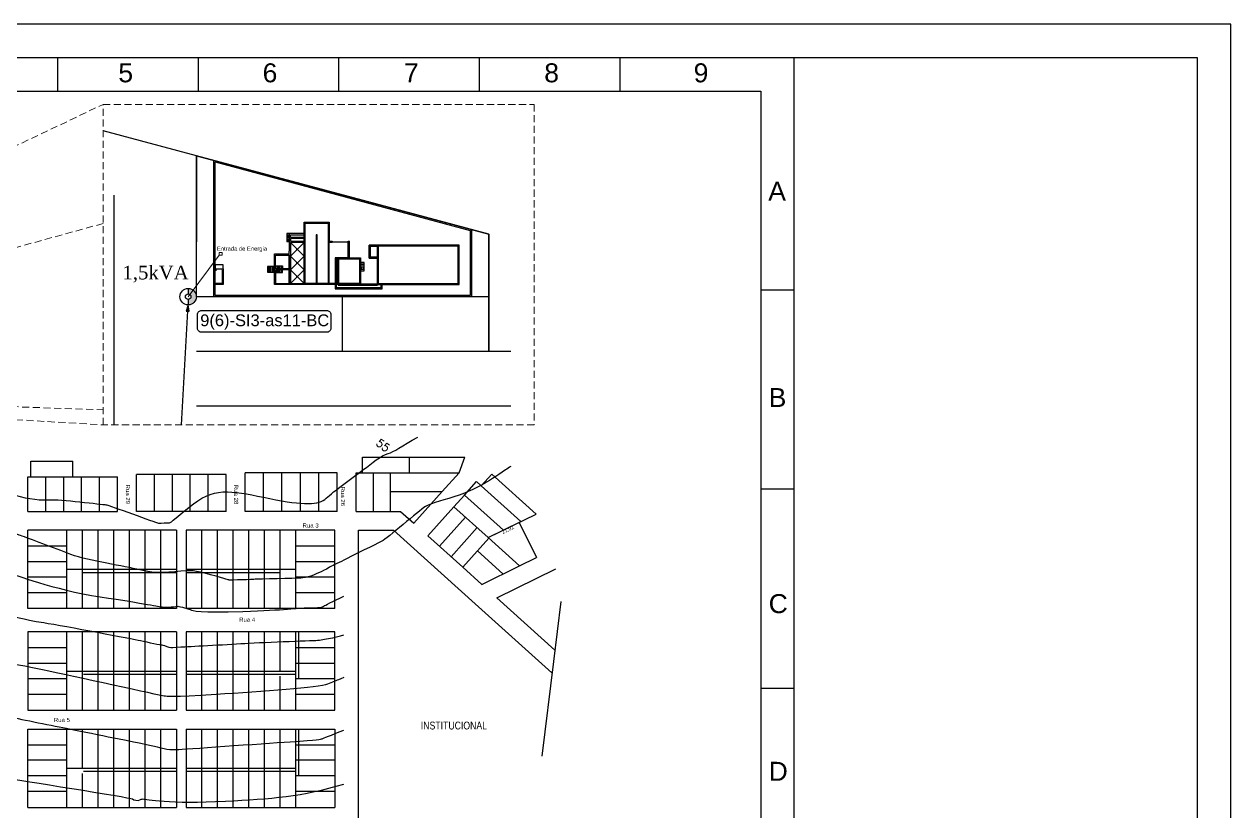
# Model space of a CAD drawing. Header units: millimetres. Extents: x -31 to 940, y 100 to 694.
# Drawn here: x 401 to 940, y 342 to 694 of the extents above; entities that cross this region are included whole.
import ezdxf
from ezdxf.enums import TextEntityAlignment as Align

# ---------------------------------------------------------------- set-up
doc = ezdxf.new("R2010")
doc.units = ezdxf.units.MM
doc.linetypes.add('HIDDEN2', pattern=[4.7625, 3.175, -1.5875])
doc.linetypes.add('TraçoPonto', pattern=[1, 0.3, -0.2, 0, -0.2, 0.3])
for name, color, linetype in [('bt', 7, 'Continuous'), ('Curvas_Mestras', 32, 'Continuous'), ('ETE', 7, 'Continuous'), ('Layer1', 7, 'Continuous'), ('Loteamento', 7, 'Continuous'), ('postes', 7, 'Continuous'), ('Prancha', 7, 'Continuous'), ('RUAS', 7, 'Continuous'), ('TEXTO', 7, 'Continuous')]:
    doc.layers.add(name, color=color, linetype=linetype)
doc.layers.add('Entrada', color=6, linetype='HIDDEN2', lineweight=9)
doc.layers.add('zoom', color=4, linetype='HIDDEN2', lineweight=9)
doc.layers.get('0').off()
doc.styles.add('10mm', font='romans.shx', dxfattribs={"height": 5})
doc.styles.add('DCADTXTSTYLE1', font='HLV11-BR')
doc.styles.add('DCADTXTSTYLE2', font='ROMAN')
doc.styles.add('Notes', font='Arial.ttf', dxfattribs={"height": 3})
doc.styles.get("Standard").update_dxf_attribs({"font": 'Arial.ttf'})

# ---------------------------------------------------------------- blocks, each defined once
blk = doc.blocks.new('poste conico projetado')
blk.add_hatch(color=256).paths.add_polyline_path([(0, -0.5), (0, -1.5, 0.414214), (1.5, 0, 0.414214), (0, 1.5), (0, 0.5, -0.414214), (0.5, 0, -0.414214)])
for p, q in [((0, 1.5), (0, 0.5)), ((0, -0.5), (0, -1.5))]:
    blk.add_line(p, q)
for radius in [1.5, 0.5]:
    blk.add_circle((0, 0), radius)

msp = doc.modelspace()

# ---------------------------------------------------------------- hatches: boundary and pattern name
at = {"layer": 'bt', "ltscale": 0.7}
h = msp.add_hatch(color=256, dxfattribs=at)
h.dxf.hatch_style = 1
h.paths.add_polyline_path([(474.73, 565.62), (474.31, 568.43), (473.41, 565.68)])

# ---------------------------------------------------------------- linework, layer by layer
msp.add_line((471.33, 514.78), (474.31, 568.43), dxfattribs=at)
at = {"layer": 'Curvas_Mestras'}
for points, knots in [([(242.64, 517.36, 38.5), (246.92, 517.59, 38.5), (248.85, 516.46, 38.5), (250.25, 514.37, 38.5), (250.52, 514.07, 38.5), (251.77, 513.7, 38.5), (254.41, 513.03, 38.5), (270.86, 508.89, 38.5), (283.12, 504.9, 38.5), (297.06, 502.42, 38.5), (303.99, 501, 38.5), (317, 498.58, 38.5), (317.72, 498.57, 38.5), (321.2, 498.07, 38.5), (340.53, 494.98, 38.5), (359.65, 492.61, 38.5), (376.2, 490.74, 38.5), (389.79, 485.71, 38.5), (391.4, 485.34, 38.5), (402.77, 481.52, 38.5), (409.39, 481, 38.5), (416.26, 481.61, 38.5), (436.16, 479.29, 38.5), (438.93, 478.93, 38.5), (459.89, 471.06, 38.5), (462.28, 470.75, 38.5), (465.09, 471.15, 38.5), (466.45, 470.84, 38.5), (466.5, 471.42, 38.5), (486.91, 487.58, 38.5), (495.43, 484.93, 38.5), (526, 478.78, 38.5), (532.81, 478.94, 38.5), (539.11, 485.02, 38.5), (548.3, 491.67, 38.5), (556.44, 497.68, 38.5), (560.48, 501.2, 38.5), (566.19, 502.67, 38.5), (569.53, 505.36, 38.5), (576.94, 509.34, 38.5)], [0, 0, 0, 0, 1, 1, 2, 2, 3, 3, 4, 4, 5, 5, 6, 6, 7, 7, 8, 8, 9, 9, 10, 10, 11, 11, 12, 12, 13, 13, 14, 14, 15, 15, 16, 16, 17, 17, 18, 18, 18.82942, 18.82942, 18.82942, 18.82942]), ([(618.4, 496.21, 42), (617.66, 495.7, 42), (616.89, 495.18, 42), (607.8, 488.97, 42), (601.86, 485.72, 42), (588.85, 481.1, 42), (583.32, 480.07, 42), (577.24, 476.44, 42), (563.28, 463.93, 42), (560.14, 462.48, 42), (558.74, 461.79, 42), (543.79, 454.34, 42)], [4.904948, 4.904948, 4.904948, 4.904948, 5, 5, 6, 6, 7, 7, 8, 8, 8.233773, 8.233773, 8.233773, 8.233773]), ([(543.79, 454.34, 42), (540.88, 452.87, 42), (538.43, 451.63, 42), (533.73, 449.17, 42), (531.24, 447.78, 42), (525.69, 446.36, 42), (524.8, 446.32, 42), (523.03, 446.17, 42), (505.03, 445.9, 42), (503.53, 445.66, 42), (493.14, 445.32, 42), (492.1, 445.58, 42), (491.96, 445.75, 42), (476.73, 449.88, 42), (476.51, 449.84, 42), (460.27, 448.48, 42), (459.38, 448.6, 42), (443.41, 452.08, 42), (427.97, 454.43, 42), (412.8, 460.4, 42), (401.51, 464.58, 42), (396.11, 466.57, 42), (394.24, 467.28, 42), (387.68, 468.63, 42), (383.13, 468.92, 42), (377.02, 469.64, 42), (326.01, 475.95, 42), (321.19, 476.72, 42), (320.32, 476.84, 42), (316.99, 476.88, 42), (313.73, 477.49, 42), (311.99, 477.84, 42), (265.73, 486.08, 42), (250.5, 491.03, 42), (248.83, 492, 42), (240.59, 491.58, 42)], [8.68871, 8.68871, 8.68871, 8.68871, 9, 9, 10, 10, 11, 11, 12, 12, 13, 13, 14, 14, 15, 15, 16, 16, 17, 17, 18, 18, 19, 19, 20, 20, 21, 21, 22, 22, 23, 23, 24, 24, 25, 25, 25, 25]), ([(238.54, 465.79, 45.5), (249.9, 466.38, 45.5), (250.51, 466.63, 45.5), (298.34, 459.13, 45.5), (312.61, 456.82, 45.5), (316.98, 456.31, 45.5), (317.32, 456.3, 45.5), (321.19, 456, 45.5), (327.18, 455.96, 45.5), (387.69, 451.19, 45.5), (393.59, 448.7, 45.5), (396.1, 448.2, 45.5), (414.01, 441.16, 45.5), (455.89, 434.77, 45.5), (461.13, 433.63, 45.5), (464.35, 433.2, 45.5), (469.38, 433.62, 45.5), (470.2, 433.78, 45.5), (475.27, 432.4, 45.5), (475.79, 431.76, 45.5), (479.6, 430.82, 45.5), (517.81, 432.07, 45.5), (523.34, 432.95, 45.5), (530.15, 433.05, 45.5), (533.03, 433.1, 45.5), (534.02, 433.36, 45.5), (534.43, 433.58, 45.5), (535.19, 433.98, 45.5), (538.82, 435.8, 45.5), (543.79, 438.29, 45.5)], [0, 0, 0, 0, 1, 1, 2, 2, 3, 3, 4, 4, 5, 5, 6, 6, 7, 7, 8, 8, 9, 9, 10, 10, 11, 11, 12, 12, 13, 13, 13.317571, 13.317571, 13.317571, 13.317571]), ([(236.5, 440, 49), (245.03, 440.44, 49), (246.76, 441.15, 49), (250.5, 442.19, 49), (276.77, 437.96, 49), (316.99, 433.25, 49), (320.1, 433.13, 49), (321.18, 433.04, 49), (371.26, 432.78, 49), (387.69, 431.48, 49), (389.29, 430.81, 49), (396.09, 429.43, 49), (400.04, 427.88, 49), (419.52, 424.91, 49), (449.69, 419.08, 49), (456.23, 417.73, 49), (462.43, 416.29, 49), (462.71, 416.58, 49), (464.65, 415.74, 49), (466.77, 415.23, 49), (467.68, 415.29, 49), (474.43, 415.74, 49), (490.33, 416.52, 49), (509.04, 417.72, 49), (532.1, 418.48, 49), (532.69, 418.57, 49), (532.75, 418.58, 49), (537.36, 419.45, 49), (539.89, 419.61, 49), (543.79, 420.96, 49)], [0, 0, 0, 0, 1, 1, 2, 2, 3, 3, 4, 4, 5, 5, 6, 6, 7, 7, 8, 8, 9, 9, 10, 10, 11, 11, 12, 12, 13, 13, 13.866804, 13.866804, 13.866804, 13.866804]), ([(543.79, 401.91, 52.5), (541.94, 401.09, 52.5), (540.64, 400.53, 52.5), (540.23, 400.42, 52.5), (540.23, 400.41, 52.5), (532.94, 397.26, 52.5), (507.3, 395.56, 52.5), (466.36, 392.99, 52.5), (465.04, 393.31, 52.5), (462.18, 393.8, 52.5), (422.43, 402.61, 52.5), (396.1, 407.97, 52.5), (394.31, 408.28, 52.5), (387.68, 409.19, 52.5), (376.15, 409.66, 52.5), (321.21, 410.43, 52.5), (320.56, 410.39, 52.5), (317, 410.4, 52.5), (269.04, 415.73, 52.5), (250.49, 417.85, 52.5), (248.14, 416.89, 52.5), (241.31, 414.98, 52.5), (240.15, 414.51, 52.5), (234.45, 414.21, 52.5)], [8.721894, 8.721894, 8.721894, 8.721894, 9, 9, 10, 10, 11, 11, 12, 12, 13, 13, 14, 14, 15, 15, 16, 16, 17, 17, 18, 18, 19, 19, 19, 19]), ([(232.4, 388.42, 56), (235.28, 388.57, 56), (235.86, 388.81, 56), (239.31, 389.77, 56), (240.97, 390.46, 56), (250.48, 392.67, 56), (300.42, 389.45, 56), (316.98, 387.61, 56), (317.81, 387.6, 56), (321.22, 387.79, 56), (334.28, 387.61, 56), (387.69, 385.41, 56), (388.78, 385.26, 56), (396.09, 383.97, 56), (409.81, 381.18, 56), (426.76, 377.83, 56), (445.76, 373.98, 56), (460.68, 370.95, 56), (461.78, 370.41, 56), (465.29, 369.81, 56), (466.74, 369.53, 56), (471.84, 369.8, 56), (506.88, 372.31, 56), (532.82, 373.99, 56), (533.29, 374.21, 56), (534.41, 374.61, 56), (538.15, 376.09, 56), (543.79, 378.34, 56)], [0, 0, 0, 0, 1, 1, 2, 2, 3, 3, 4, 4, 5, 5, 6, 6, 7, 7, 8, 8, 9, 9, 10, 10, 11, 11, 12, 12, 12.247815, 12.247815, 12.247815, 12.247815]), ([(454, 277.07, 59.5), (422.26, 297.05, 59.5), (387.92, 305.77, 59.5), (367.31, 309.22, 59.5), (338.24, 313.81, 59.5), (320.92, 316.95, 59.5), (317.2, 318.08, 59.5), (309.76, 317.23, 59.5), (271.55, 337.33, 59.5), (268.68, 340.08, 59.5), (259.08, 345.94, 59.5), (258.36, 362.54, 59.5), (261.32, 361.41, 59.5), (278.78, 359.87, 59.5), (309.18, 360.76, 59.5), (314.1, 361.69, 59.5), (319.69, 359.63, 59.5), (321.2, 360.15, 59.5), (327.43, 361.28, 59.5), (370.19, 359.11, 59.5), (382.79, 357.57, 59.5), (387.7, 358.34, 59.5), (392.48, 357.26, 59.5), (396.09, 356.36, 59.5), (448.96, 348.2, 59.5), (449.86, 347.03, 59.5), (452.09, 346.72, 59.5), (453.46, 347.62, 59.5), (454.08, 347.63, 59.5), (454.89, 347.48, 59.5), (466.29, 345.26, 59.5), (510.79, 347.66, 59.5), (525.65, 348.66, 59.5), (543.79, 354.26, 59.5)], [4.301706, 4.301706, 4.301706, 4.301706, 5, 5, 6, 6, 7, 7, 8, 8, 9, 9, 10, 10, 11, 11, 12, 12, 13, 13, 14, 14, 15, 15, 16, 16, 17, 17, 18, 18, 19, 19, 19.797977, 19.797977, 19.797977, 19.797977])]:
    msp.add_open_spline(points, degree=3, knots=knots, dxfattribs=at)
at = {"layer": 'Entrada', "linetype": 'ByBlock'}
msp.add_line((488.17, 590.72), (474.31, 572.11), dxfattribs=at)
at = {"layer": 'Entrada'}
msp.add_lwpolyline([(488.17, 591.89), (489.52, 591.89), (489.52, 590.72), (488.17, 590.72)], close=True, dxfattribs=at)
at = {"layer": 'ETE'}
for p, q in [((485.84, 572.11), (485.84, 632.99)), ((485.84, 632.99), (600.79, 602.14)), ((486.33, 572.6), (486.33, 632.35)), ((486.33, 632.35), (600.3, 601.76)), ((518.35, 600.28), (518.35, 596.68)), ((519.45, 600.28), (518.35, 600.28)), ((518.84, 599.79), (518.84, 598.57)), ((518.84, 599.79), (519.45, 599.79)), ((518.84, 598.57), (519.45, 598.57)), ((519.14, 599.79), (519.14, 599.26)), ((523.45, 598.57), (522.96, 598.57)), ((600.3, 601.76), (600.3, 572.6)), ((600.79, 602.14), (600.79, 572.11)), ((519.45, 596.68), (518.35, 596.68)), ((518.84, 597.79), (519.45, 597.79)), ((518.84, 597.79), (518.84, 597.17)), ((518.84, 597.17), (519.45, 597.17)), ((519.94, 590.24), (526.06, 596.36)), ((526.06, 590.24), (519.94, 596.36)), ((537.33, 577.99), (537.33, 596.85)), ((538.56, 596.61), (545.81, 596.61)), ((545.81, 589.5), (545.81, 596.85)), ((545.81, 596.85), (546.3, 596.85)), ((546.3, 589.5), (546.3, 596.85)), ((558.65, 595.14), (555.22, 595.14)), ((555.22, 595.14), (555.22, 589.26)), ((555.22, 589.26), (555.22, 595.14)), ((555.22, 595.14), (558.65, 595.14)), ((555.71, 589.75), (555.71, 594.65)), ((555.71, 594.65), (558.65, 594.65)), ((512.83, 577.5), (512.83, 591.22)), ((512.83, 591.22), (519.45, 591.22)), ((513.32, 584.6), (513.32, 590.73)), ((513.32, 590.73), (519.45, 590.73)), ((519.45, 590.73), (519.45, 592.44)), ((519.45, 577.5), (519.45, 590.73)), ((519.45, 590.73), (519.45, 577.5)), ((519.94, 584.11), (526.06, 590.24)), ((526.06, 584.11), (519.94, 590.24)), ((541.01, 589.5), (539.91, 589.5)), ((539.91, 589.5), (539.91, 575.66)), ((541.01, 589.01), (540.4, 589.01)), ((540.4, 589.01), (540.4, 576.15)), ((545.81, 589.5), (541.01, 589.5)), ((541.01, 589.5), (541.01, 577.99)), ((541.5, 589.01), (546.4, 589.01)), ((541.5, 589.01), (541.5, 577.99)), ((541.5, 588.4), (541.5, 587.79)), ((555.22, 589.26), (558.65, 589.26)), ((558.65, 589.26), (555.22, 589.26)), ((558.65, 589.75), (555.71, 589.75)), ((486.33, 584.48), (490.01, 584.48)), ((486.33, 583.99), (486.95, 583.99)), ((489.27, 583.99), (489.52, 583.99)), ((489.52, 583.99), (489.52, 577.99)), ((490.01, 584.48), (490.01, 577.99)), ((510.38, 585.58), (509.77, 585.58)), ((509.77, 585.58), (509.77, 583.13)), ((509.77, 583.13), (512.83, 583.13)), ((511, 585.58), (510.38, 585.58)), ((510.38, 585.58), (510.38, 583.13)), ((511.61, 585.58), (511, 585.58)), ((511, 585.58), (511, 583.13)), ((512.22, 585.58), (511.61, 585.58)), ((511.61, 585.58), (511.61, 583.13)), ((512.83, 585.58), (512.22, 585.58)), ((512.22, 585.58), (512.22, 583.13)), ((513.32, 585.83), (513.94, 585.83)), ((519.45, 584.6), (513.32, 584.6)), ((513.32, 584.6), (514.55, 584.6)), ((519.45, 584.11), (513.32, 584.11)), ((513.32, 584.11), (513.32, 577.99)), ((513.32, 582.89), (513.94, 582.89)), ((513.94, 585.83), (513.94, 584.6)), ((513.94, 585.83), (514.55, 585.83)), ((513.94, 582.89), (513.94, 584.11)), ((513.94, 582.89), (514.55, 582.89)), ((514.55, 585.83), (514.55, 584.6)), ((514.55, 585.83), (515.16, 585.83)), ((514.55, 582.89), (514.55, 584.11)), ((514.55, 582.89), (515.16, 582.89)), ((515.16, 585.83), (515.16, 584.6)), ((515.16, 585.83), (515.77, 585.83)), ((515.16, 582.89), (515.16, 584.11)), ((515.16, 582.89), (515.77, 582.89)), ((515.77, 585.83), (515.77, 584.6)), ((515.77, 585.83), (516.39, 585.83)), ((515.77, 582.89), (515.77, 584.11)), ((515.77, 582.89), (516.39, 582.89)), ((516.39, 585.83), (516.39, 584.6)), ((516.39, 582.89), (516.39, 584.11)), ((526.06, 577.99), (519.94, 584.11)), ((519.94, 577.99), (526.06, 584.11)), ((490.01, 577.99), (486.33, 577.99)), ((490.01, 577.5), (486.33, 577.5)), ((490.01, 577.99), (490.01, 577.5)), ((519.45, 577.5), (512.83, 577.5)), ((513.32, 577.99), (519.45, 577.99)), ((546.89, 577.5), (519.45, 577.5)), ((541.01, 577.99), (537.33, 577.99)), ((546.4, 577.99), (541.5, 577.99)), ((560.49, 576.15), (560.49, 577.5)), ((560.98, 575.66), (560.98, 577.5)), ((600.79, 572.11), (485.84, 572.11)), ((600.3, 572.6), (486.33, 572.6)), ((539.91, 575.66), (560.98, 575.66)), ((540.4, 576.15), (560.49, 576.15))]:
    msp.add_line(p, q, dxfattribs=at)
for points in [[(477.97, 572.11), (478, 635.1), (608.63, 600.04), (608.63, 572.11)], [(536.84, 604.94), (536.84, 577.99), (531.94, 577.99), (531.94, 599.79), (531.45, 599.79), (531.45, 577.99), (526.55, 577.99), (526.55, 604.94)], [(522.8, 593.5), (523.2, 593.5), (523.2, 593.1), (522.8, 593.1)], [(537.33, 596.85), (538.56, 596.85), (538.56, 596.36), (537.33, 596.36)], [(558.65, 577.5), (595.4, 577.5), (595.4, 595.14), (558.65, 595.14)], [(559.14, 577.99), (594.91, 577.99), (594.91, 594.65), (559.14, 594.65)], [(541.5, 589.01), (550.81, 589.01), (550.81, 577.99), (541.5, 577.99)], [(486.33, 584.48), (490.01, 584.48), (490.01, 586.32), (486.33, 586.32)], [(522.8, 587.38), (523.2, 587.38), (523.2, 586.97), (522.8, 586.97)], [(552.89, 587.31), (551.3, 587.31), (551.3, 583.63), (552.89, 583.63)], [(552.4, 586.21), (551.79, 586.21), (551.79, 586.82), (552.4, 586.82)], [(552.4, 584.2), (551.79, 584.2), (551.79, 585.43), (552.4, 585.43)], [(522.8, 581.25), (523.2, 581.25), (523.2, 580.85), (522.8, 580.85)]]:
    msp.add_lwpolyline(points, close=True, dxfattribs=at)
for points in [[(526.06, 598.08), (519.94, 598.08), (519.94, 596.85), (526.06, 596.85), (526.06, 596.36), (519.94, 596.36), (519.94, 577.99), (526.06, 577.99), (526.06, 605.43), (537.33, 605.43), (537.33, 596.85)], [(526.06, 600.28), (519.45, 600.28), (519.45, 592.44)], [(526.06, 598.57), (519.94, 598.57), (519.94, 599.79), (526.06, 599.79)], [(541.01, 589.5), (551.3, 589.5), (551.3, 577.5), (519.45, 577.5)], [(541.25, 577.5), (541.25, 577.25), (558.89, 577.25), (558.89, 577.5), (558.65, 577.5), (558.65, 577.74), (551.3, 577.74)]]:
    msp.add_lwpolyline(points, dxfattribs=at)
at = {"layer": 'Layer1', "color": 0, "ltscale": 0.5}
for p, q in [((548.22, 616.26), (478.09, 635.1)), ((608.6, 600.04), (548.22, 616.26)), ((608.6, 600.04), (608.64, 547.61)), ((608.64, 572.11), (477.98, 572.11)), ((608.64, 547.61), (477.98, 547.61))]:
    msp.add_line(p, q, dxfattribs=at)
at = {"layer": 'Loteamento', "color": 7, "linetype": 'Continuous', "ltscale": 0.305}
for p, q in [((552.12, 500.35), (573.12, 500.35)), ((573.12, 493.35), (573.12, 500.35)), ((573.12, 500.35), (597.88, 500.35)), ((538.12, 493.35), (499.74, 493.35)), ((552.12, 493.35), (573.12, 493.35)), ((573.12, 493.35), (595.34, 493.35)), ((564.72, 484.95), (587.77, 484.95)), ((420.17, 432.76), (420.17, 467.75)), ((427.17, 432.76), (427.17, 467.75)), ((434.17, 432.76), (434.17, 467.75)), ((441.17, 432.76), (441.17, 467.75)), ((448.17, 432.76), (448.17, 467.75)), ((455.17, 432.76), (455.17, 467.75)), ((462.17, 432.76), (462.17, 467.75)), ((480.37, 432.76), (480.37, 467.74)), ((487.37, 432.76), (487.37, 467.74)), ((494.37, 432.76), (494.37, 467.74)), ((501.37, 432.76), (501.37, 467.74)), ((508.37, 432.76), (508.37, 467.74)), ((515.37, 432.76), (515.37, 467.74)), ((522.37, 432.76), (522.37, 467.74)), ((402.67, 460.75), (420.17, 460.75)), ((522.37, 460.74), (539.87, 460.74)), ((402.67, 453.75), (420.17, 453.75)), ((522.37, 453.74), (539.87, 453.74)), ((420.17, 450.25), (469.17, 450.25)), ((427.17, 448.85), (469.17, 448.85)), ((473.37, 450.25), (522.37, 450.25)), ((473.37, 448.85), (515.58, 448.85)), ((420.17, 446.76), (402.67, 446.76)), ((539.87, 446.76), (522.37, 446.76)), ((420.17, 439.76), (402.67, 439.76)), ((539.87, 439.76), (522.37, 439.76)), ((420.17, 387.26), (420.17, 422.25)), ((427.17, 387.26), (427.17, 422.25)), ((434.17, 387.26), (434.17, 422.25)), ((441.17, 387.26), (441.17, 422.25)), ((448.17, 387.26), (448.17, 422.25)), ((455.17, 387.26), (455.17, 422.25)), ((462.17, 387.26), (462.17, 422.25)), ((480.37, 387.26), (480.37, 422.24)), ((487.37, 387.26), (487.37, 422.24)), ((494.37, 404.74), (494.37, 422.24)), ((501.37, 387.26), (501.37, 422.24)), ((508.37, 387.26), (508.37, 422.24)), ((515.37, 404.76), (515.37, 422.24)), ((522.37, 387.26), (522.37, 422.24)), ((523.77, 401.26), (523.77, 422.24)), ((402.67, 415.25), (420.17, 415.25)), ((522.37, 415.24), (539.87, 415.24)), ((402.67, 408.25), (420.17, 408.25)), ((420.17, 404.75), (469.17, 404.75)), ((473.37, 404.75), (522.37, 404.75)), ((494.37, 387.26), (494.37, 404.75)), ((522.37, 408.24), (539.87, 408.24)), ((420.17, 401.26), (402.67, 401.26)), ((420.17, 401.26), (402.67, 401.26)), ((427.56, 403.35), (469.17, 403.35)), ((473.37, 403.35), (522.37, 403.35)), ((515.37, 387.26), (515.37, 402.42)), ((539.87, 401.26), (522.37, 401.26)), ((420.17, 394.26), (402.67, 394.26)), ((539.87, 394.26), (522.37, 394.26)), ((420.17, 343.86), (420.17, 378.85)), ((427.17, 361.35), (427.17, 378.86)), ((434.17, 343.86), (434.17, 378.86)), ((441.17, 343.86), (441.17, 378.86)), ((448.17, 343.86), (448.17, 378.86)), ((455.17, 343.86), (455.17, 378.86)), ((462.17, 343.86), (462.17, 378.86)), ((480.37, 343.86), (480.37, 378.86)), ((487.37, 343.86), (487.37, 378.86)), ((494.37, 343.86), (494.37, 378.86)), ((501.37, 343.86), (501.37, 378.86)), ((508.37, 343.86), (508.37, 378.86)), ((515.37, 343.86), (515.37, 378.86)), ((522.37, 343.86), (522.37, 378.85)), ((523.77, 357.86), (523.77, 378.85)), ((402.67, 371.85), (420.17, 371.85)), ((522.37, 371.85), (539.87, 371.85)), ((420.17, 364.86), (402.67, 364.86)), ((420.17, 361.35), (469.17, 361.35)), ((473.37, 361.35), (522.37, 361.35)), ((539.87, 364.86), (522.37, 364.86)), ((420.17, 357.86), (402.67, 357.86)), ((420.17, 357.86), (402.67, 357.86)), ((427.17, 343.86), (427.17, 359.04)), ((427.49, 359.95), (469.17, 359.95)), ((473.37, 359.95), (522.37, 359.95)), ((539.87, 357.86), (522.37, 357.86)), ((420.17, 350.86), (402.67, 350.86)), ((539.87, 350.86), (522.37, 350.86))]:
    msp.add_line(p, q, dxfattribs=at)
at = {"layer": 'Loteamento', "color": 7, "linetype": 'Continuous'}
for p, q in [((608.33, 464.44), (629.66, 474.95)), ((608.33, 464.44), (622.9, 471.62)), ((622.09, 471.22), (629.82, 455.52))]:
    msp.add_line(p, q, dxfattribs=at).dxf.unprotected_set("ltscale", 0)
at = {"layer": 'Prancha'}
for p, q in [((416.11, 664), (416.11, 679)), ((478.89, 664), (478.89, 679)), ((541.67, 664), (541.67, 679)), ((604.44, 664), (604.44, 679)), ((667.22, 664), (667.22, 679)), ((745, 115), (745, 679)), ((745, 575), (730, 575)), ((745, 486), (730, 486)), ((745, 397), (730, 397))]:
    msp.add_line(p, q, dxfattribs=at)
for points in [[(100, 100), (940, 100), (940, 693.94), (100, 693.94)], [(150, 679), (925, 679), (925, 115), (150, 115)], [(165, 664), (730, 664), (730, 130), (165, 130)]]:
    msp.add_lwpolyline(points, close=True, dxfattribs=at)
at = {"layer": 'RUAS', "color": 7, "linetype": 'Continuous', "ltscale": 0.305}
for p, q in [((478, 635.1), (436.3, 646.22)), ((477.98, 635.1), (477.94, 596.61)), ((478, 635.1), (477.97, 596.61)), ((548.18, 616.26), (477.98, 635.1)), ((548.21, 616.26), (478, 635.1)), ((441.22, 514.78), (441.22, 617.43)), ((608.6, 600.04), (548.18, 616.26)), ((608.63, 600.04), (548.21, 616.26)), ((608.6, 572.11), (608.6, 600.04)), ((608.63, 572.11), (608.63, 600.04)), ((543.3, 572.11), (477.97, 572.11)), ((608.6, 572.11), (543.27, 572.11)), ((608.63, 572.11), (543.3, 572.11)), ((543.31, 547.61), (543.31, 572.11)), ((608.63, 547.61), (608.63, 572.11)), ((618.45, 547.61), (477.97, 547.61)), ((618.45, 523.11), (477.97, 523.11)), ((404.06, 498.55), (422.73, 498.55)), ((404.06, 491.55), (404.06, 498.55)), ((422.73, 491.55), (422.73, 498.55)), ((552.12, 493.35), (552.12, 500.35)), ((595.34, 493.35), (597.88, 500.35)), ((402.67, 476.15), (402.67, 491.55)), ((402.67, 491.55), (442.8, 491.55)), ((410.69, 476.15), (410.69, 491.55)), ((418.72, 476.15), (418.72, 491.55)), ((426.74, 476.15), (426.74, 491.55)), ((434.77, 476.15), (434.77, 491.55)), ((442.8, 476.15), (442.8, 491.55)), ((451.2, 476.15), (451.2, 492.67)), ((491.34, 492.67), (451.2, 492.67)), ((459.22, 476.15), (459.22, 492.67)), ((467.24, 476.15), (467.24, 492.67)), ((475.27, 476.15), (475.27, 492.67)), ((483.29, 476.15), (483.29, 492.67)), ((491.34, 476.15), (491.34, 492.67)), ((499.74, 476.15), (499.74, 493.35)), ((507.98, 476.15), (507.98, 493.35)), ((516.21, 476.15), (516.21, 493.35)), ((524.44, 476.15), (524.44, 493.35)), ((532.68, 476.15), (532.68, 493.35)), ((540.92, 493.35), (538.12, 493.35)), ((540.92, 476.15), (540.92, 493.35)), ((549.32, 476.15), (549.32, 493.35)), ((549.32, 493.35), (552.12, 493.35)), ((557.02, 476.15), (557.02, 493.35)), ((564.72, 484.95), (564.72, 493.35)), ((587.77, 484.95), (595.34, 493.35)), ((605.2, 487.57), (609.89, 492.77)), ((609.89, 492.77), (629.66, 474.95)), ((597.7, 483.43), (603.12, 489.44)), ((603.12, 489.44), (605.2, 487.57)), ((605.2, 487.57), (622.9, 471.62)), ((564.72, 476.15), (564.72, 484.95)), ((575.06, 470.85), (587.77, 484.95)), ((593.02, 478.23), (597.7, 483.43)), ((597.7, 483.43), (615.09, 467.77)), ((402.67, 476.15), (442.8, 476.15)), ((491.34, 476.15), (451.2, 476.15)), ((540.92, 476.15), (499.74, 476.15)), ((549.32, 476.15), (569.18, 476.15)), ((569.18, 476.15), (575.06, 470.85)), ((581.31, 465.23), (593.02, 478.23)), ((593.02, 478.23), (608.33, 464.44)), ((586.51, 460.54), (598.22, 473.54)), ((469.17, 467.75), (402.67, 467.75)), ((402.67, 432.75), (402.67, 467.75)), ((469.17, 467.75), (469.17, 432.75)), ((469.17, 467.75), (469.17, 432.75)), ((473.37, 467.75), (473.37, 432.75)), ((539.87, 467.75), (473.37, 467.75)), ((473.37, 467.75), (473.37, 432.75)), ((539.87, 432.75), (539.87, 467.75)), ((550.37, 257.11), (550.37, 467.75)), ((550.37, 467.75), (565.96, 467.75)), ((565.96, 467.75), (602.55, 434.78)), ((581.31, 465.23), (596.91, 451.17)), ((591.71, 455.86), (603.42, 468.86)), ((596.91, 451.17), (608.62, 464.17)), ((608.33, 464.44), (622.33, 451.83)), ((603.47, 458.45), (614.89, 448.16)), ((622.33, 451.83), (629.82, 455.52)), ((596.91, 451.17), (605.43, 443.5)), ((605.43, 443.5), (622.33, 451.83)), ((612.15, 437.44), (638.58, 450.47)), ((612.15, 437.44), (638.02, 414.13)), ((469.17, 432.75), (402.67, 432.75)), ((539.87, 432.75), (473.37, 432.75)), ((602.55, 434.78), (636.77, 403.95)), ((640.68, 435.79), (637.4, 409.04)), ((402.67, 422.25), (402.67, 387.25)), ((469.17, 422.25), (402.67, 422.25)), ((469.17, 422.25), (469.17, 387.25)), ((473.37, 422.25), (473.37, 387.25)), ((539.87, 422.25), (473.37, 422.25)), ((539.87, 387.25), (539.87, 422.25)), ((637.4, 409.04), (632.2, 366.71)), ((402.67, 387.25), (469.17, 387.25)), ((473.37, 387.25), (539.87, 387.25)), ((402.67, 343.83), (402.67, 378.85)), ((402.67, 378.85), (469.17, 378.85)), ((469.17, 378.85), (469.17, 343.83)), ((473.37, 378.85), (539.87, 378.85)), ((473.37, 378.85), (473.37, 343.83)), ((539.87, 378.85), (539.87, 343.83)), ((402.67, 343.83), (469.17, 343.83)), ((473.37, 343.83), (539.87, 343.83))]:
    msp.add_line(p, q, dxfattribs=at)
at = {"layer": 'RUAS', "color": 7, "linetype": 'Continuous', "lineweight": 0, "ltscale": 0.305}
msp.add_line((605.43, 443.5), (622.33, 451.83), dxfattribs=at)
at = {"layer": 'TEXTO', "ltscale": 0.7}
msp.add_lwpolyline([(474.31, 568.43), (473.41, 565.68), (474.73, 565.62)], close=True, dxfattribs=at)
msp.add_lwpolyline([(480.35, 565.95), (536.16, 565.95, -0.414214), (537.99, 564.11), (537.99, 558, -0.414214), (536.16, 556.17), (480.35, 556.17, -0.414214), (478.51, 558), (478.51, 564.11, -0.414214)], format="xyb", close=True, dxfattribs=at)
at = {"layer": 'zoom'}
for p, q in [((245.16, 567.2), (436.3, 658.04)), ((300.18, 567.2), (436.3, 604.82)), ((245.16, 526.27), (436.3, 514.78)), ((300.18, 526.27), (436.3, 521.51))]:
    msp.add_line(p, q, dxfattribs=at)
msp.add_lwpolyline([(436.3, 658.04), (628.86, 658.04), (628.86, 514.78), (436.3, 514.78)], close=True, dxfattribs=at)

# ---------------------------------------------------------------- block references
at = {"layer": 'postes', "ltscale": 0.5, "xscale": 2.450001736209032, "yscale": 2.450001736209032, "zscale": 2.450001736209032}
msp.add_blockref('poste conico projetado', (474.31, 572.11), dxfattribs=at)

# ---------------------------------------------------------------- texts
at = {"layer": 'bt', "ltscale": 0.7, "insert": (444.97, 585.96), "char_height": 6.125, "attachment_point": 1}
msp.add_mtext_dynamic_manual_height_columns('{\\fCentury Schoolbook|b0|i0|c0|p18;1,5kVA}', width=6.2811, gutter_width=12.5, heights=[0], dxfattribs=at)
at = {"layer": 'Curvas_Mestras', "style": '10mm'}
msp.add_text('55', height=3.5, rotation=323.4227, dxfattribs=at).set_placement((557.88, 506.04))
at = {"layer": 'Entrada'}
msp.add_text('Entrada de Energia', height=1.8591, dxfattribs=at).set_placement((487.15, 592.65))
at = {"layer": 'Loteamento', "color": 7, "linetype": 'Continuous', "ltscale": 0.305, "style": 'DCADTXTSTYLE2', "width": 1.1}
for s, p in [('Rua 29', (448.32, 479.4)), ('Rua 28', (496.64, 479.27)), ('Rua 26', (544.39, 478.5))]:
    msp.add_text(s, height=1.837, rotation=270, dxfattribs=at).set_placement(p, align=Align.TOP_RIGHT)
at = {"layer": 'Loteamento', "color": 7, "linetype": 'TraçoPonto', "ltscale": 6, "style": 'DCADTXTSTYLE2', "width": 1.1}
for s, p in [('Rua 3', (525.38, 468.36)), ('Rua 4', (497.06, 426.27)), ('Rua 5', (414.29, 381.44))]:
    msp.add_text(s, height=1.837, rotation=0, dxfattribs=at).set_placement(p, align=Align.BOTTOM_LEFT)
at = {"layer": 'Loteamento', "color": 7, "linetype": 'Continuous', "style": 'DCADTXTSTYLE2', "width": 1.1}
e = msp.add_text('21,92', height=1.575, rotation=26.021, dxfattribs=at)
e.set_placement((615.05, 465.57), align=Align.BOTTOM_LEFT)
e.dxf.unprotected_set("ltscale", 0)
at = {"layer": 'Prancha', "style": 'Notes'}
for s, p in [('5', (443.11, 667.93)), ('6', (507.55, 667.93)), ('7', (570.69, 667.93)), ('8', (633.34, 667.93)), ('9', (700.07, 667.93)), ('A', (733.39, 615.03)), ('B', (733.57, 522.79)), ('C', (733.57, 430.66)), ('D', (733.57, 355.71))]:
    msp.add_text(s, height=8.48, dxfattribs=at).set_placement(p)
at = {"layer": 'RUAS', "color": 7, "linetype": 'TraçoPonto', "ltscale": 6, "style": 'DCADTXTSTYLE1', "width": 0.83}
msp.add_text('INSTITUCIONAL', height=3.5, rotation=0, dxfattribs=at).set_placement((578.22, 377.61), align=Align.BOTTOM_LEFT)
at = {"layer": 'TEXTO'}
msp.add_text('9(6)-SI3-as11-BC', height=5.2627, dxfattribs=at).set_placement((479.7, 558.91))

doc.saveas('drawing.dxf')
